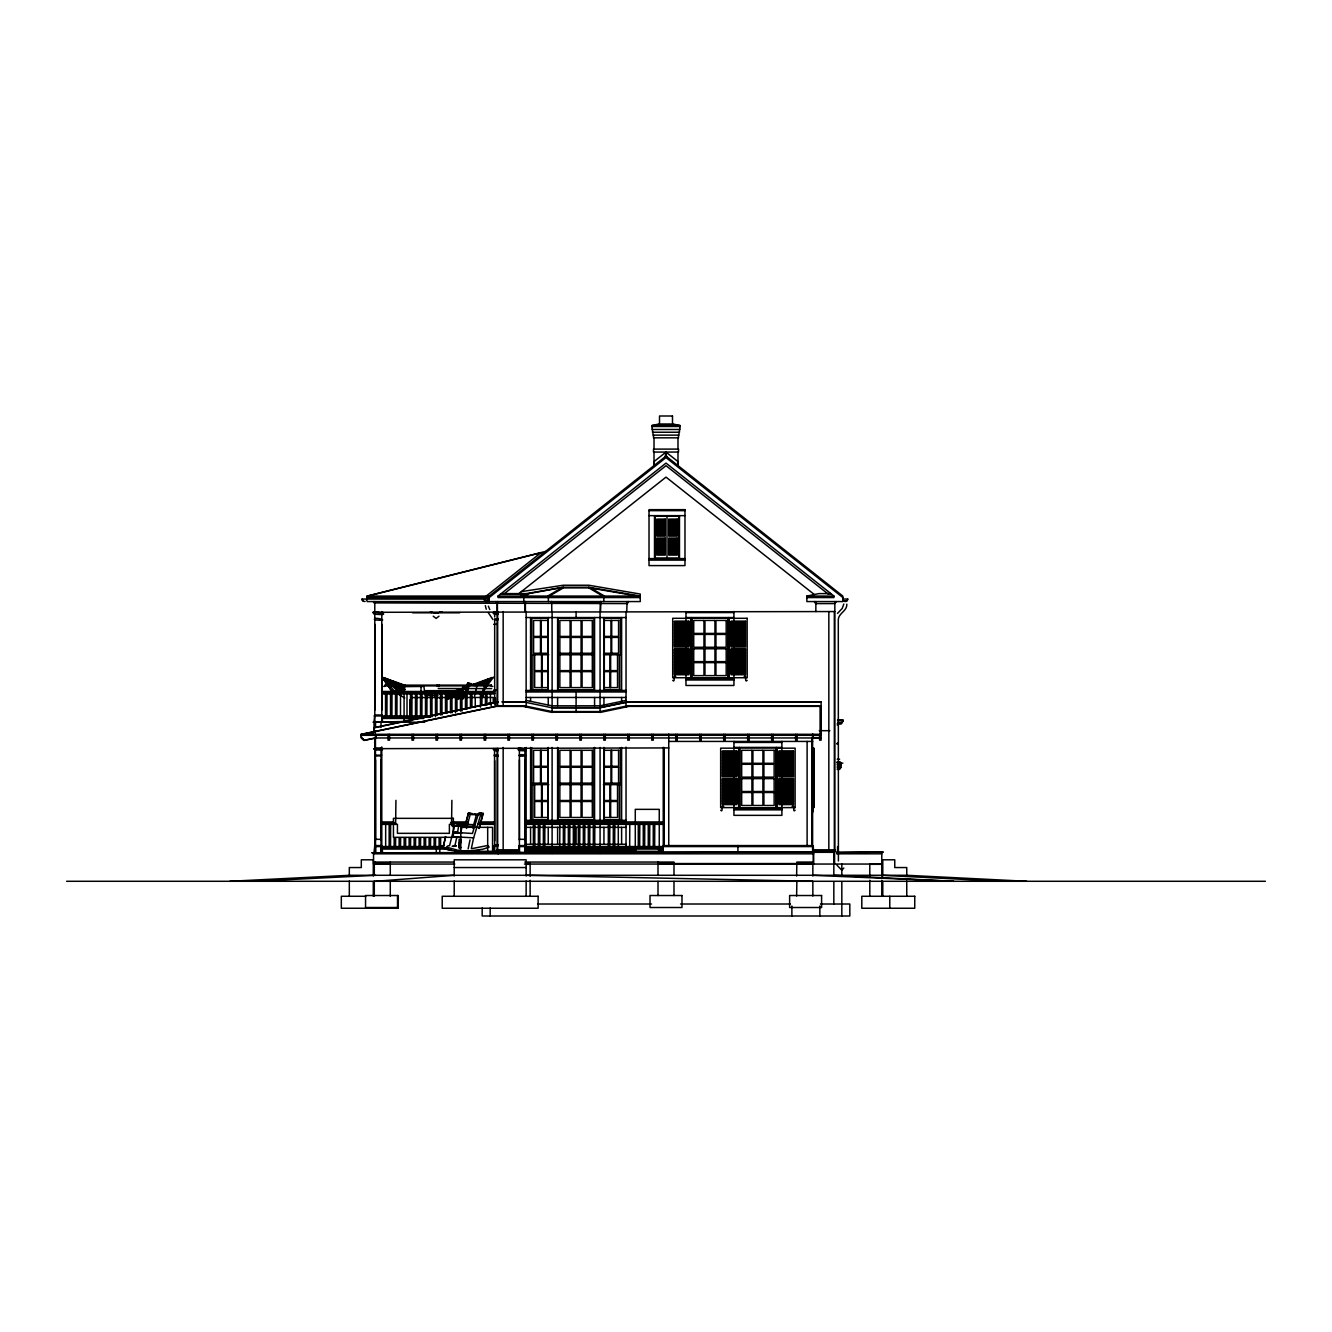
<?xml version="1.0" encoding="UTF-8"?>
<svg xmlns="http://www.w3.org/2000/svg" width="1332" height="1332" viewBox="0 0 1332 1332"><rect width="100%" height="100%" fill="white"/><g stroke="black" fill="none" stroke-linecap="round" stroke-linejoin="round"><path stroke-width="1.5" d="M498.168 705.744L361.105 734.298L361.422 738.261L364.485 740.376L376.357 737.895L375.607 734.348M820.096 734.298L820.096 706.36M395.621 824.325L395.937 800.349M451.565 824.325L451.881 800.349M381.035 852.064L381.152 845.57L375.424 845.57L374.791 846.569L374.808 852.064L375.424 845.57L374.808 846.569L381.785 846.569L381.152 845.57L381.035 852.064L381.035 747.918M524.891 747.918L524.891 852.064L525.008 845.57L519.28 845.57L518.664 852.064L519.28 845.57L518.664 846.569L813.336 846.569L813.352 864.052M524.891 852.064L525.008 845.57L525.64 852.064M524.808 603.596L524.242 602.597M836.363 601.565L834.831 603.596L815.6 603.596L814.318 601.565M813.186 810.955L813.136 805.76M551.082 601.565L551.182 602.43M843.822 603.995L842.24 608.424L837.478 613.419M846.819 604.145C847.269 610.988 838.527 613.186 838.294 619.663L838.411 860.972M403.146 690.825L391.758 691.158L382.051 676.922M384.132 678.521L394.172 690.992M384.265 677.805L404.795 687.262M385.664 678.621L405.111 685.997L385.83 678.721M397.019 690.625L385.897 679.453M386.13 679.57L399.167 690.625M387.046 679.453L404.495 686.529M387.495 680.286L401.581 690.975L388.628 680.885M388.461 680.286L404.096 687.762M389.727 681.035L405.178 689.11M388.578 681.235L404.162 690.958L390.01 681.618M404.845 689.959L390.726 681.618M382.034 677.405L391.541 690.642M367.049 597.568L366.65 600.316M842.89 597.568L666 457.592L489.177 597.568L487.862 601.232M363.303 601.232L361.988 599.067L489.06 599.067L488.777 600.316M744.172 676.623C746.952 673.476 744.222 683.516 747.169 680.369M792.124 806.493C795.054 803.346 792.34 813.386 795.121 810.239M462.554 691.857L463.403 686.446L466.233 686.413L466.233 692.407M462.837 691.042L463.403 687.445M448.601 699.267L449.234 695.537M463.086 698.984L463.686 695.537L462.637 695.454M493.273 612.986L498.168 612.304M498.168 750.699L494.422 750.699L493.173 748.667M523.559 601.565L523.809 602.43M459.257 848.867L460.889 839.876M460.472 843.472L461.138 839.876M447.519 698.984L448.301 693.722L466.45 694.904M457.509 698.984L458.158 695.537M458.691 699.267L459.407 695.537M443.639 845.953L445.437 836.613M445.687 836.613L443.423 845.87M454.878 845.953L456.893 836.712M457.509 832.3L458.824 825.407M460.905 832.45L462.237 825.59M460.173 839.11L458.707 846.786L460.872 847.402M458.941 846.786L460.422 839.11M391.658 691.574L390.626 691.475L391.475 690.192M468.148 848.867L470.03 839.876M473.626 837.811L471.328 848.734L487.029 845.62A4.928 4.928 0 0 1 488.012 845.587L489.127 847.135L482.833 849.217L468.614 851.115A59.141 59.141 0 0 1 457.825 850.249L446.42 847.069L447.952 845.837A3.313 3.313 0 0 1 449.533 845.77L454.678 825.407L453.33 825.324L453.446 823.576L475.058 824.774L478.621 813.203L481.118 813.452L473.626 837.811L454.112 836.812M464.851 694.904L467.582 683.333L469.18 683.333M466.833 694.821L469.48 683.582L471.095 683.582L470.812 684.765L483.649 684.765L483.932 683.582L485.547 683.582L482.45 696.703M474.508 696.353L477.239 684.765L475.358 684.382M837.445 723.692L841.574 723.692L843.173 720.695M465.617 691.042L467.665 683.333L469.83 683.582M470.762 684.765L471.078 683.582M469.83 813.203L468.331 813.203L465.251 824.774L457.142 824.175M465.484 824.774L468.581 813.203M466.5 828.437L470.496 813.452L471.978 813.452L471.428 814.635L481.418 814.635L483.216 813.452L479.22 828.437M472.81 828.154L476.423 814.635L474.292 814.252M481.651 814.635L481.968 813.452M478.987 828.437L482.983 813.452M475.058 824.774L472.46 833.466L455.078 832.417M438.994 616.183L436.113 618.414L433.216 616.183M600.649 602.98L600.382 611.555L600.482 601.565M444.572 848.601L440.442 847.069L442.008 845.837A3.313 2.88 90 0 1 443.373 845.77L441.691 847.069L442.957 847.452M600.849 601.565L600.449 602.514L551.698 602.514L551.282 601.565M374.808 846.569L375.424 845.57L375.541 852.064L375.441 734.182M518.664 846.569L519.28 845.57L519.397 852.064L519.397 747.918M662.504 852.064L663.136 845.57L812.72 845.57L813.336 846.569L812.72 845.57M662.504 846.569L663.136 845.57M491.658 677.538L482.817 691.641L492.957 677.788M374.042 721.445L374.791 714.951L381.818 715.001M374.791 845.57L374.042 852.064M519.397 851.315L493.922 851.331L494.672 844.838M491.958 677.588L470.046 685.547M492.673 677.722L491.758 677.788M483.982 687.012L490.376 678.87M441.175 846.32L441.708 847.452M442.424 846.32L440.442 847.069M453.213 846.553L454.179 845.953M484.348 684.548L491.808 678.488M837.195 724.974L838.327 723.442M837.195 744.205L838.327 742.673L836.829 743.622M381.785 624.292L381.785 710.206M374.791 710.206L374.791 624.292M381.035 759.906L381.035 840.076M375.541 840.076L375.541 759.906M524.891 759.906L524.891 840.076M494.672 840.825L494.672 760.655M519.397 840.076L519.397 759.906M813.103 809.806L811.854 815.351M843.839 868.031L841.724 870.146L836.946 865.151M520.762 596.07L522.693 594.205M640.259 597.568L498.035 597.568L498.035 596.07L640.259 596.07L588.694 587.229L563.503 587.229L526.307 593.606L523.759 596.07L523.759 601.565M526.19 596.07L528.654 593.689M382.917 612.304L381.918 613.253L373.676 612.304M382.034 748.667L381.035 749.616L374.542 748.667M628.071 601.565L627.072 603.596M525.89 748.667L524.891 749.616L518.398 748.667M484.149 683.682L487.012 680.669M484.365 683.582L488.394 679.936M452.164 846.32L453.246 845.837A3.313 2.88 -90 0 1 454.612 845.77A3.313 2.88 -90 0 1 455.86 845.77L456.143 845.87M453.413 846.32L454.495 845.837M678.238 465.784L678.238 461.788L666 452.097L653.762 461.788L653.762 465.784M486.18 596.07L541.158 552.547M666 452.097L665.184 456.743M367.049 599.067L367.049 596.07L489.177 596.07L666 456.093L842.823 596.07L842.823 601.565L806.859 601.565L806.859 596.07L818.847 593.606L830.852 593.606L828.005 593.939L666 465.684L503.995 593.939M498.035 596.07L666 463.103L833.965 596.07L833.965 597.568L806.859 597.568M518.847 593.606L666 477.122L814.318 594.538M441.175 846.12L441.758 845.837A3.313 2.88 90 0 1 443.14 845.77A3.313 2.88 90 0 1 444.388 845.77M439.393 698.251L442.274 696.536M493.106 677.672L493.29 677.072M547.702 596.07L561.338 588.078M500.399 594.205L525.69 594.205L563.503 587.229M549.383 596.07L563.319 587.912M675.74 676.623C672.81 673.476 675.524 683.516 672.743 680.369M723.692 806.493C720.745 803.346 723.476 813.386 720.695 810.239M484.965 682.167L486.047 680.669M477.455 685.597L484.781 681.435M477.622 685.064L486.08 681.035L475.174 685.547M475.258 685.464L488.694 679.07M460.206 690.842L464.252 689.31M473.859 685.547L487.462 679.82M457.725 690.825L463.603 688.694M473.276 685.148L488.861 678.97M454.878 690.875L464.885 687.429M425.924 690.675L461.754 690.642M483.882 692.107L483.633 690.808L483.449 692.24M367.049 596.07L545.537 551.448M367.682 596.07L540.875 552.78M381.851 749.949L374.725 749.949M381.851 749.7C386.047 747.502 370.529 747.502 374.725 749.7M672.993 423.992L679.986 425.491L679.986 429.487L652.014 429.487L652.014 425.491L659.007 423.992M498.168 701.748L373.793 727.655L373.793 732.617M373.793 727.905L498.168 701.997M362.104 734.298L496.237 706.36M367.765 734.132L361.105 735.414M370.063 733.433L374.209 732.567M363.42 740.376L375.441 737.928M626.04 700.416L600.066 705.81L552.114 705.827L526.14 700.416M626.04 702.164L600.066 707.575L552.114 707.575M626.04 702.414L600.066 707.825L552.114 707.825L526.14 702.414M626.04 706.16L600.066 711.571L552.114 711.571L526.14 706.16M390.526 716.733L392.024 716.733M395.521 716.733L397.019 716.733M400.516 716.733L402.014 716.982L400.516 716.982L400.516 693.472M405.644 716.699L407.009 716.982L407.009 693.472M410.506 716.733L412.004 716.733M415.501 716.733L416.999 716.733M420.496 716.733L421.994 716.733M389.16 847.352L390.659 847.352M390.526 847.618L390.659 824.092M394.155 847.352L395.654 847.352M395.521 847.618L395.654 837.662M399.15 847.352L400.649 847.352M400.516 847.618L400.649 837.662M404.145 847.352L405.644 847.352M409.14 847.352L410.639 847.352M410.506 847.618L410.639 837.662M414.135 847.352L415.634 847.352M415.501 847.618L415.634 837.662M419.13 847.352L420.629 847.352M420.496 847.618L420.629 837.662M424.125 847.352L425.624 847.352M429.12 847.352L430.619 847.352M430.486 847.618L430.619 837.662M434.115 847.352L435.614 847.352M435.481 847.618L435.614 837.662M439.11 847.352L440.609 847.352M534.765 847.618L534.881 824.092M539.76 847.618L539.876 824.092M544.755 847.618L544.871 824.092M559.74 847.618L559.856 824.092M564.735 847.618L564.851 824.092M569.73 847.618L569.846 824.092M574.725 847.618L574.841 824.092M579.72 847.618L579.836 824.092M584.715 847.618L584.831 824.092M589.71 847.618L589.826 824.092M594.705 847.618L594.821 824.092M609.69 847.618L609.806 824.092M614.685 847.618L614.801 824.092M629.67 847.618L629.786 824.092M639.66 847.618L639.776 824.092M644.655 847.618L644.771 824.092M649.65 847.618L649.766 824.092M654.645 847.618L654.761 824.092M462.803 850.965L467.399 850.599M474.042 850.965L478.638 850.599M375.291 737.895L376.357 737.895M375.541 881.284L454.212 875.291M229.936 881.284L349.817 875.291M254.911 881.284L375.541 875.291M464.285 850.965L459.657 851.115A59.141 51.215 -90 0 1 450.316 850.249M475.524 850.965L470.895 851.115A59.141 51.215 90 0 1 464.652 850.765M425.258 695.454L423.842 686.446L404.079 686.646L404.079 721.211M434.448 695.687L437.978 695.637L427.072 695.487M404.079 720.612L411.605 720.495M842.856 763.169L837.328 763.169M839.859 763.169L838.927 763.169M652.014 425.491L679.986 425.491M652.014 426.49L679.986 426.49M649.017 510.656L684.981 510.656M649.017 515.65L684.981 515.65M656.759 519.696L665.251 519.696M668.747 519.696L677.239 519.696M656.759 521.195L665.251 521.195M668.747 521.195L677.239 521.195M656.759 522.693L665.251 522.693M668.747 522.693L677.239 522.693M656.759 524.192L665.251 524.192M668.747 524.192L677.239 524.192M656.759 525.69L665.251 525.69M668.747 525.69L677.239 525.69M656.759 527.189L665.251 527.189M668.747 527.189L677.239 527.189M656.759 528.687L665.251 528.687M668.747 528.687L677.239 528.687M656.759 530.186L665.251 530.186M668.747 530.186L677.239 530.186M656.759 531.684L665.251 531.684M668.747 531.684L677.239 531.684M656.759 533.183L665.251 533.183M668.747 533.183L677.239 533.183M656.759 534.681L665.251 534.681M668.747 534.681L677.239 534.681M656.759 538.677L665.251 538.677M668.747 538.677L677.239 538.677M656.759 540.176L665.251 540.176M668.747 540.176L677.239 540.176M656.759 541.674L665.251 541.674M668.747 541.674L677.239 541.674M656.759 543.173L665.251 543.173M668.747 543.173L677.239 543.173M656.759 544.671L665.251 544.671M668.747 544.671L677.239 544.671M656.759 546.17L665.251 546.17M668.747 546.17L677.239 546.17M656.759 547.668L665.251 547.668M668.747 547.668L677.239 547.668M656.759 549.167L665.251 549.167M668.747 549.167L677.239 549.167M656.759 550.665L665.251 550.665M668.747 550.665L677.239 550.665M656.759 552.164L665.251 552.164M668.747 552.164L677.239 552.164M656.759 553.662L665.251 553.662M668.747 553.662L677.239 553.662M649.017 558.607L684.981 558.607M649.017 560.106L684.981 560.106M562.32 587.912L589.86 587.912L637.412 596.07M521.378 591.608L563.319 585.231L588.861 585.231L640.259 594.055L640.259 601.565L367.049 601.565M503.113 593.606L526.307 593.606M806.859 596.07L833.965 596.07M366.933 597.568L489.177 597.568M847.818 599.067L842.89 599.067A2.431 2.431 0 0 0 845.321 601.515A2.431 2.431 0 0 0 847.751 599.067M843.822 600.799L846.819 600.799M485.248 601.015L488.145 601.015M834.831 611.555L373.043 612.304M430.319 612.021L431.918 612.653M440.06 612.021L441.891 612.021M430.319 612.27L432.317 612.27M439.893 612.27L441.891 612.27M412.604 612.803L459.607 612.803M685.98 612.553L733.932 612.553M434.115 613.153L438.095 613.153M498.168 613.253L493.556 612.304M498.168 614.335L494.422 614.335L493.306 613.17M526.14 617.548L626.04 617.548M685.98 617.548L733.932 617.548M548.784 618.048L530.919 618.048L530.919 689.976L547.968 689.976M603.396 618.048L621.261 618.048L621.261 689.976L604.212 689.976M494.672 618.831L498.168 618.831M374.791 619.83C393.739 621.944 372.177 615.684 374.592 619.78M494.672 619.83L498.168 619.83M548.085 620.429L533.599 620.429L533.599 636.413L548.085 636.413M674.475 621.578L688.96 621.578M730.968 621.578L745.42 621.578M674.475 623.076L688.96 623.076M730.968 623.076L745.42 623.076M493.706 624.325L496.703 624.325M674.475 624.575L688.96 624.575M730.968 624.575L745.42 624.575M674.475 626.073L688.96 626.073M730.968 626.073L745.42 626.073M674.475 627.572L688.96 627.572M730.968 627.572L745.42 627.572M674.475 629.07L688.96 629.07M730.968 629.07L745.42 629.07M674.475 630.569L688.96 630.569M730.968 630.569L745.42 630.569M674.475 632.067L688.96 632.067M730.968 632.067L745.42 632.067M674.475 633.566L688.96 633.566M730.968 633.566L745.42 633.566M674.475 635.064L688.96 635.064M730.968 635.064L745.42 635.064M674.475 636.563L688.96 636.563M730.968 636.563L745.42 636.563M548.085 637.412L533.599 637.412L533.599 653.263L548.085 653.263M674.475 638.061L688.96 638.061M730.968 638.061L745.42 638.061M674.475 639.56L688.96 639.56M730.968 639.56L745.42 639.56M674.475 641.058L688.96 641.058M730.968 641.058L745.42 641.058M674.475 642.557L688.96 642.557M730.968 642.557L745.42 642.557M674.475 644.055L688.96 644.055M730.968 644.055L745.42 644.055M674.475 645.554L688.96 645.554M730.968 645.554L745.42 645.554M691.974 648.767L727.938 648.767M674.475 649.333L688.96 649.333M730.968 649.333L745.42 649.333M674.475 650.832L688.96 650.832M730.968 650.832L745.42 650.832M674.475 652.33L688.96 652.33M730.968 652.33L745.42 652.33M558.108 653.263L594.072 653.263M674.475 653.829L688.96 653.829M730.968 653.829L745.42 653.829M548.784 654.761L531.834 654.761L531.834 618.048M558.108 654.761L594.072 654.761M603.396 654.761L620.346 654.761L620.346 618.048M674.475 655.327L688.96 655.327M730.968 655.327L745.42 655.327M674.475 656.826L688.96 656.826M730.968 656.826L745.42 656.826M674.475 658.324L688.96 658.324M730.968 658.324L745.42 658.324M674.475 659.823L688.96 659.823M730.968 659.823L745.42 659.823M674.475 661.321L688.96 661.321M730.968 661.321L745.42 661.321M674.475 662.82L688.96 662.82M730.968 662.82L745.42 662.82M674.475 664.318L688.96 664.318M730.968 664.318L745.42 664.318M674.475 665.817L688.96 665.817M730.968 665.817L745.42 665.817M674.475 667.315L688.96 667.315M730.968 667.315L745.42 667.315M674.475 668.814L688.96 668.814M730.968 668.814L745.42 668.814M674.475 670.312L688.96 670.312M730.968 670.312L745.42 670.312M547.419 670.629L534.665 670.629L534.665 654.761M604.761 670.629L617.532 670.629L617.532 654.761M547.419 671.628L534.665 671.628L534.665 687.612L547.419 687.612M604.761 671.628L617.532 671.628L617.532 687.612L604.761 687.612M674.475 671.811L688.96 671.811M730.968 671.811L745.42 671.811M674.475 673.309L688.96 673.309M730.968 673.309L745.42 673.309M685.98 678.488L733.932 678.488M685.98 679.986L733.932 679.986M478.904 683.333L482.317 683.582M481.068 683.582L485.547 683.582M470.296 684.382L481.784 684.382M385.164 685.131L491.308 685.131M385.164 685.88L491.308 685.88M437.229 686.13L437.229 684.898M439.094 686.13L439.227 684.898M383.683 686.38L384.881 686.38M437.629 686.38L438.827 686.38M491.575 686.38L492.773 686.38M438.228 688.511L491.675 688.594M493.706 690.076L496.703 690.076M526.14 690.476L626.04 690.476M381.785 691.475L494.672 691.475M383.166 691.874L385.414 691.874M437.112 691.874L439.36 691.874M491.058 691.874L493.306 691.874M381.785 691.974L494.672 691.974M526.14 691.974L626.04 691.974M381.785 692.224L494.672 692.224M381.785 693.472L494.672 693.472M381.785 693.722L494.672 693.722M449.8 695.454L447.003 695.454M526.14 697.468L626.04 697.468M502.164 701.748L526.14 701.748M626.04 701.748L821.095 701.748L821.095 706.36L629.037 706.36L601.331 712.187L550.849 712.187L523.143 706.41L495.238 706.36M502.164 701.997L526.14 701.997M626.04 701.997L821.095 701.997M502.164 705.744L526.14 705.744M626.04 705.744L821.095 705.744L821.095 735.297L361.105 735.297L361.721 738.244L364.685 740.176M374.042 715.95L429.986 715.95M382.534 717.199L429.986 717.199M382.534 718.447L423.792 718.447M837.612 719.996L843.289 720.695L837.562 720.695M406.36 721.445L373.043 722.194L424.725 722.194M837.778 722.677L841.741 722.677M837.445 723.442L841.075 723.692M819.28 730.685L829.836 730.685M361.105 734.298L821.095 734.298M812.72 737.645L819.596 737.645M375.324 737.961L819.596 737.961M388.028 738.244L389.527 738.244M412.004 738.244L413.503 738.244M435.98 738.244L437.479 738.244M459.956 738.244L461.455 738.244M484.182 738.244L485.68 738.244M507.908 738.244L509.407 738.244M531.884 738.244L533.383 738.244M555.86 738.244L557.359 738.244M579.836 738.244L581.335 738.244M603.812 738.244L605.311 738.244M627.788 738.244L629.287 738.244M651.764 738.244L653.263 738.244M675.74 738.244L677.239 738.244M699.716 738.244L701.215 738.244M723.692 738.244L725.191 738.244M747.668 738.244L749.167 738.244M771.644 738.244L773.143 738.244M795.62 738.244L797.119 738.244M819.596 738.244L821.095 738.244M374.791 741.458L374.592 742.407M668.747 741.425L812.603 741.425M733.932 742.423L781.884 742.423M733.932 747.418L781.884 747.418M811.854 747.418L812.353 741.425M668.747 747.918L373.793 748.667M811.887 748.168L813.885 748.168L813.885 807.608L811.887 807.608M493.056 748.667L498.168 748.667M494.672 749.616L498.168 749.616M548.085 750.299L533.599 750.299L533.599 766.283L548.085 766.283M812.487 751.165L813.785 751.165M722.443 751.448L736.896 751.448M778.904 751.448L793.389 751.448M722.443 752.946L736.896 752.946M778.904 752.946L793.389 752.946M722.443 754.445L736.896 754.445M778.904 754.445L793.389 754.445M498.168 755.194L494.055 755.194L494.472 756.143M381.035 755.893L375.541 755.893M524.891 755.893C515.95 757.225 517.898 753.279 525.524 755.177M722.443 755.943L736.896 755.943M778.904 755.943L793.389 755.943M494.672 756.193L498.168 756.193M722.443 757.442L736.896 757.442M778.904 757.442L793.389 757.442M722.443 758.94L736.896 758.94M778.904 758.94L793.389 758.94M837.229 759.207L839.61 759.207M722.443 760.439L736.896 760.439M778.904 760.439L793.389 760.439M838.111 761.871L838.71 762.853L838.527 761.871M840.192 761.871L837.095 761.871M722.443 761.937L736.896 761.937M778.904 761.937L793.389 761.937M837.245 762.487L840.942 762.72M837.245 762.72L840.908 762.72L840.742 767.432A2.314 2.314 0 0 1 837.079 769.147M722.443 763.436L736.896 763.436M778.904 763.436L793.389 763.436M837.245 764.685L840.942 764.901M722.443 764.934L736.896 764.934M778.904 764.934L793.389 764.934M837.245 764.901L840.908 764.901M722.443 766.433L736.896 766.433M778.904 766.433L793.389 766.433M837.245 766.916L840.942 767.132M548.085 767.282L533.599 767.282L533.599 783.133L548.085 783.133M837.245 767.132L840.692 767.132M722.443 767.931L736.896 767.931M778.904 767.931L793.389 767.931M722.443 769.43L736.896 769.43M778.904 769.43L793.389 769.43M722.443 770.928L736.896 770.928M778.904 770.928L793.389 770.928M722.443 772.427L736.896 772.427M778.904 772.427L793.389 772.427M722.443 773.925L736.896 773.925M778.904 773.925L793.389 773.925M722.443 775.424L736.896 775.424M778.904 775.424L793.389 775.424M812.487 776.889L813.785 776.889M739.926 778.637L775.89 778.637M812.487 778.887L813.785 778.887M722.443 779.203L736.896 779.203M778.904 779.203L793.389 779.203M722.443 780.702L736.896 780.702M778.904 780.702L793.389 780.702M722.443 782.2L736.896 782.2M778.904 782.2L793.389 782.2M558.108 783.133L594.072 783.133M722.443 783.699L736.896 783.699M778.904 783.699L793.389 783.699M548.784 784.631L531.834 784.631L531.834 747.918M558.108 784.631L594.072 784.631M603.396 784.631L620.346 784.631L620.346 747.918M722.443 785.197L736.896 785.197M778.904 785.197L793.389 785.197M722.443 786.696L736.896 786.696M778.904 786.696L793.389 786.696M722.443 788.194L736.896 788.194M778.904 788.194L793.389 788.194M722.443 789.693L736.896 789.693M778.904 789.693L793.389 789.693M722.443 791.191L736.896 791.191M778.904 791.191L793.389 791.191M722.443 792.69L736.896 792.69M778.904 792.69L793.389 792.69M722.443 794.188L736.896 794.188M778.904 794.188L793.389 794.188M722.443 795.687L736.896 795.687M778.904 795.687L793.389 795.687M722.443 797.185L736.896 797.185M778.904 797.185L793.389 797.185M722.443 798.684L736.896 798.684M778.904 798.684L793.389 798.684M722.443 800.182L736.896 800.182M778.904 800.182L793.389 800.182M547.419 800.499L534.665 800.499L534.665 784.631M604.761 800.499L617.532 800.499L617.532 784.631M547.419 801.498L534.665 801.498L534.665 817.482L547.419 817.482M604.761 801.498L617.532 801.498L617.532 817.482L604.761 817.482M722.443 801.681L736.896 801.681M778.904 801.681L793.389 801.681M722.443 803.179L736.896 803.179M778.904 803.179L793.389 803.179M812.487 804.611L813.785 804.611M795.137 807.608L777.139 807.608L777.172 748.168L795.137 748.168L795.104 807.608M733.932 808.358L781.884 808.358M811.854 808.358L813.036 808.358M733.932 809.856L781.884 809.856M479.57 813.203L481.068 813.203M469.297 814.252L479.537 814.252M547.968 819.846L530.919 819.846L530.919 747.918M604.212 819.846L621.261 819.846L621.261 747.918M526.14 820.346L626.04 820.346M526.14 821.844L626.04 821.844M381.418 822.094L393.723 822.094M451.198 822.094L467.615 822.094M479.936 822.094L494.305 822.094L494.305 824.342L477.872 824.342M524.891 822.094L663.253 822.094M381.418 822.593L393.723 822.593M451.198 822.593L467.615 822.593M479.936 822.593L494.305 822.593M524.891 822.593L663.253 822.593M381.418 822.843L393.723 822.843M451.198 822.843L467.615 822.843M479.936 822.843L494.305 822.843M524.891 822.843L663.253 822.843M459.257 823.576L457.775 823.576L465.501 824.058M381.418 824.092L393.723 824.092M464.085 824.092L465.584 824.092M477.872 824.092L494.305 824.092M524.891 824.092L663.253 824.092M381.418 824.342L397.435 824.342L397.435 833.332L449.383 833.332L449.383 824.342L453.38 824.342M524.891 824.342L663.253 824.342M462.47 825.59L460.989 825.59L464.985 825.84M526.14 827.338L592.524 827.338M594.572 827.338L626.04 827.338M454.179 832.3L457.742 832.3M375.541 839.327L381.035 839.327M519.397 839.327L524.891 839.327M526.14 844.322L592.524 844.322M594.572 844.322L626.04 844.322M494.638 844.888L498.168 844.888M493.922 845.837L498.168 845.837M441.974 846.569L382.167 846.569L382.167 849.067L446.103 849.067M525.64 847.318L662.504 847.318M382.167 847.818L446.103 847.818M525.64 847.818L662.504 847.818M525.64 849.067L662.504 849.067M518.648 849.816L496.67 849.816L496.67 851.315M524.642 849.816L636.38 849.816M658.391 849.816L663.286 849.816M813.352 849.816L835.331 849.816L835.331 851.315L813.352 851.315M460.789 851.315L492.557 851.315L492.557 827.338L460.789 827.338L460.789 849.317M524.642 851.315L662.504 851.315M836.613 852.064L883.283 852.064L836.613 852.813M813.352 852.313L834.581 852.313M373.543 853.812L813.602 853.812M836.629 853.812L881.784 853.812M454.112 862.054L374.292 862.054L374.292 875.291L881.784 875.291L1001.664 881.284M524.841 862.054L673.992 862.054L673.992 875.291M526.14 862.803L530.136 862.803L530.136 876.289M374.292 863.552L390.276 863.552M658.008 863.552L812.853 863.552M454.811 864.052L373.543 864.052L373.543 852.813M524.442 864.052L881.784 864.052M526.14 864.302L530.136 864.302M881.784 864.302L869.796 864.302L869.796 876.289M454.212 867.548L526.14 867.548M373.793 875.291L349.317 875.291L349.317 867.548L361.305 867.548L361.305 859.806L373.293 859.806L373.293 876.023M882.783 875.291L906.759 875.291L1026.639 881.284M66.6 881.284L1265.4 881.284M365.734 896.269L341.325 896.269L341.325 908.258L398.268 908.258L398.268 895.52L365.551 895.52L365.551 907.508L398.268 907.508M537.545 904.012L651.531 904.012M680.552 904.012L790.409 904.012M820.479 904.012L849.816 904.012L849.816 916L482.184 916L482.184 908.008M451.132 824.308L451.981 824.325M395.188 824.308L396.054 824.325M526.14 875.291L812.603 881.284M812.603 875.291L953.712 881.284L833.832 875.291M457.159 825.59L474.525 826.556M454.095 837.212L461.072 837.628M452.214 695.837L463.486 696.569M459.024 823.576L464.885 823.942M452.88 825.707L464.402 826.439M451.631 825.707L465.035 826.556M837.612 719.63L843.289 719.996M454.362 832.433L461.804 832.95M454.129 832.833L459.59 833.216M480.819 813.203L483.216 813.452M468.331 813.203L470.729 813.452M467.582 683.333L469.48 683.582M473.626 684.382L475.757 684.765M430.619 716.999L430.486 693.472M653.263 847.602L653.263 824.092M648.268 847.602L648.268 824.092M643.273 847.602L643.273 824.092M638.278 847.602L638.278 824.092M618.298 847.602L618.298 824.092M613.303 847.602L613.303 824.092M608.308 847.602L608.308 824.092M593.323 847.602L593.323 824.092M588.328 847.602L588.328 824.092M583.333 847.602L583.333 824.092M578.338 847.602L578.338 824.092M573.343 847.602L573.343 824.092M568.348 847.602L568.348 824.092M563.353 847.602L563.353 824.092M543.373 847.602L543.373 824.092M538.378 847.602L538.378 824.092M533.383 847.602L533.383 824.092M439.11 847.602L439.11 837.662M434.115 847.602L434.115 837.662M429.12 847.602L429.12 837.662M424.125 847.602L424.125 837.662M419.13 847.602L419.13 837.662M414.135 847.602L414.135 837.662M409.14 847.602L409.14 837.662M404.145 847.602L404.145 837.662M399.15 847.602L399.15 837.662M394.155 847.602L394.155 837.662M389.16 847.602L389.16 824.092M385.664 847.352L384.282 847.618M451.814 850.249L445.571 848.601M447.286 849.533L450.566 850.249M445.82 848.601L448.784 849.533M444.322 848.601L447.535 849.533M454.895 845.87L454.378 845.77A3.313 2.88 -90 0 1 455.627 845.77L456.127 845.953M405.727 685.547L382.467 677.289M390.692 681.967L403.363 688.261M382.717 678.154L385.864 679.803M389.976 681.984L404.528 689.959M361.338 737.628L364.485 740.376M374.142 602.897L627.322 603.596L628.571 601.565M426.423 692.923L430.752 695.387M396.12 692.923L404.778 698.001M590.859 588.078L604.495 596.07M588.694 587.229L589.86 587.912M588.861 587.912L602.797 596.07M496.12 602.547L495.637 601.565M373.743 602.547L373.26 601.565M485.364 601.232L484.115 599.067A2.431 2.431 0 0 0 486.613 601.515A2.431 2.431 0 0 0 489.06 599.067M666 454.595L666.816 456.743M524.059 601.565L525.058 602.514M381.785 714.951L382.534 721.445M381.785 845.57L382.534 852.064M488.195 612.487L493.007 619.663M489.76 609.523L488.361 606.16M362.387 600.316L362.121 599.067A2.431 2.431 0 0 0 365.118 601.431M486.247 609.257L485.331 605.61M381.785 852.064L381.785 746.919M601.065 601.565L600.782 602.847M906.759 875.291L906.759 867.548L894.771 867.548L894.771 859.806L882.783 859.806L882.783 876.023M906.759 881.018L906.759 896.269M889.776 896.269L889.776 908.258M882.783 882.1L882.783 896.269M881.784 852.813L881.784 876.289M881.784 880.286L881.784 896.269M869.796 880.286L869.796 896.269M841.824 864.052L841.824 876.04M841.824 882.034L841.824 916M838.527 762.72L838.527 769.58M837.578 846.569L837.578 852.064M834.831 601.565L834.831 849.816M834.581 851.315L834.581 864.052M834.332 611.555L834.332 849.816M833.832 849.816L833.832 876.04M833.832 882.034L833.832 904.012M828.837 611.555L828.837 849.816M821.095 706.743L821.095 740.176L819.596 740.176L819.596 734.198M819.846 906.01L819.846 916M815.85 601.565L815.85 611.555M813.636 748.168L813.636 807.608M813.602 852.813L813.602 864.052M812.986 751.165L812.986 776.889M812.986 778.887L812.986 804.611M812.886 748.168L812.886 807.608M812.853 876.04L812.853 862.054L796.869 862.054L796.619 876.04M812.853 881.368L812.853 896.02M812.603 734.198L812.603 852.064M812.104 741.425L812.104 845.57M811.854 737.728L811.854 845.837M807.109 741.425L807.109 845.57M797.119 734.365L797.119 740.176L795.62 740.176L795.62 734.365M796.869 881.368L796.619 896.02M791.874 906.01L791.874 916M781.884 741.425L781.884 815.351L733.932 815.351L733.932 741.425M776.389 747.418L776.389 808.358M774.142 778.637L774.142 791.508L763.902 791.508L763.902 778.637M773.143 734.365L773.143 740.176L771.644 740.176L771.644 734.365M763.902 777.139L763.902 764.285L774.142 764.285L774.142 777.139L741.674 777.139L741.674 764.285L751.914 764.285L751.914 777.139M762.903 777.139L762.903 764.285L752.913 764.285L752.913 777.139M762.903 778.637L762.903 791.508L752.913 791.508L752.913 778.637M751.914 778.637L751.914 791.508L741.674 791.508L741.674 778.637M749.167 734.365L749.167 740.176L747.668 740.176L747.668 734.365M739.427 747.418L739.427 808.358M737.911 845.57L737.928 852.064M733.932 611.555L733.932 685.481L685.98 685.481L685.98 611.555M728.438 617.548L728.438 678.488M726.19 648.767L726.19 661.638L715.95 661.638L715.95 648.767M725.191 734.365L725.191 740.176L723.692 740.176L723.692 734.365M715.95 647.269L715.95 634.415L726.19 634.415L726.19 647.269L693.722 647.269L693.722 634.415L703.962 634.415L703.962 647.269M714.951 647.269L714.951 634.415L704.961 634.415L704.961 647.269M714.951 648.767L714.951 661.638L704.961 661.638L704.961 648.767M703.962 648.767L703.962 661.638L693.722 661.638L693.722 648.767M701.215 734.365L701.215 740.176L699.716 740.176L699.716 734.365M691.475 617.548L691.475 678.488M679.487 429.487L679.487 432.234L652.514 432.234L652.514 429.487M679.487 515.65L679.487 558.607M678.987 432.234L678.987 435.131L653.013 435.131L653.013 432.234M678.488 435.131L678.488 437.828L653.513 437.828L653.513 435.131M677.988 437.828L677.988 449.1M677.988 452.064L677.988 466.2M677.239 734.365L677.239 740.176L675.74 740.176L675.74 734.365M673.992 881.368L673.992 895.52M668.747 734.148L668.747 845.57M666.999 516.15L666.999 558.108M664.002 747.918L664.002 845.837L663.935 747.418M663.253 747.418L663.253 852.064M659.257 851.315L659.257 809.357L635.281 809.357L635.281 851.315M658.008 862.054L658.008 875.291M658.008 881.368L658.008 895.52M654.512 515.65L654.512 558.607M654.012 437.828L654.012 449.1M654.012 452.064L654.012 466.2M653.263 734.365L653.263 740.176L651.764 740.176L651.764 734.365M629.287 734.365L629.287 740.176L627.788 740.176L627.788 734.365M627.538 849.816L627.538 851.315M627.039 601.565L626.789 611.555M626.04 611.505L626.04 707.159M626.04 747.119L626.04 849.816M621.611 617.548L621.611 690.476M621.611 697.468L621.611 701.348M621.611 747.418L621.611 820.346M621.611 827.338L621.611 844.322M619.796 849.067L619.796 852.064M619.297 655.311L619.297 689.976M619.297 783.133L619.297 819.846M616.3 849.067L616.3 852.064M611.704 620.429L611.704 636.413M611.704 637.412L611.704 653.263M611.704 750.299L611.704 766.283M611.704 767.282L611.704 783.133M610.988 620.429L610.988 636.413M610.988 637.412L610.988 653.263M610.988 750.299L610.988 766.283M610.988 767.282L610.988 783.133M610.639 654.761L610.639 670.629M610.639 671.628L610.639 687.612M610.639 784.631L610.639 800.499M610.639 801.498L610.639 817.482M609.923 654.761L609.923 670.629M609.923 671.628L609.923 687.612M609.923 784.631L609.923 800.499M609.923 801.498L609.923 817.482M605.311 734.365L605.311 740.176L603.812 740.176L603.812 734.365M604.312 618.048L604.312 689.976M604.312 747.918L604.312 819.846M603.796 596.07L603.796 601.565M603.945 617.548L603.945 690.476M603.945 697.468L603.945 705.011M603.945 747.418L603.945 820.346M603.945 827.338L603.945 844.322M600.682 849.816L600.682 851.315M600.066 611.505L600.066 712.553M600.066 747.418L600.066 821.844M600.066 823.675L600.066 853.462M594.572 617.548L594.572 690.476M594.572 697.468L594.572 705.827M594.572 747.418L594.572 820.346M594.072 747.918L594.072 819.846L558.108 819.846L558.108 747.918M592.324 653.263L592.324 637.412L582.084 637.412L582.084 653.263M592.324 654.761L592.324 670.629L582.084 670.629L582.084 654.761M592.324 783.133L592.324 767.282L582.084 767.282L582.084 783.133M592.324 784.631L592.324 800.499L582.084 800.499L582.084 784.631M581.335 734.365L581.335 740.176L579.836 740.176L579.836 734.365M581.085 653.263L581.085 637.412L571.095 637.412L571.095 653.263M581.085 654.761L581.085 670.629L571.095 670.629L571.095 654.761M581.085 783.133L581.085 767.282L571.095 767.282L571.095 783.133M581.085 784.631L581.085 800.499L571.095 800.499L571.095 784.631M576.09 611.555L576.09 618.048M576.09 689.976L576.09 712.553M576.09 827.338L576.09 844.322M571.844 849.067L571.844 852.064M570.096 653.263L570.096 637.412L559.856 637.412L559.856 653.263M570.096 654.761L570.096 670.629L559.856 670.629L559.856 654.761M570.096 783.133L570.096 767.282L559.856 767.282L559.856 783.133M570.096 784.631L570.096 800.499L559.856 800.499L559.856 784.631M568.348 849.067L568.348 852.064M557.608 617.548L557.608 690.476M557.608 697.468L557.608 705.827M557.608 747.418L557.608 820.346M557.608 827.338L557.608 844.322M557.359 734.365L557.359 740.176L555.86 740.176L555.86 734.365M552.114 611.505L552.114 712.553M552.114 747.418L552.114 821.844M552.114 823.675L552.114 853.462M551.698 601.565L551.798 611.555M551.498 849.816L551.498 851.315M548.384 596.07L548.384 601.565M548.235 617.548L548.235 690.476M548.235 697.468L548.235 705.011M548.235 747.418L548.235 820.346M548.235 827.338L548.235 844.322M547.868 618.048L547.868 689.976M547.868 747.918L547.868 819.846M542.257 654.761L542.257 670.629M542.257 671.628L542.257 687.612M542.257 784.631L542.257 800.499M542.257 801.498L542.257 817.482M541.541 654.761L541.541 670.629M541.541 671.628L541.541 687.612M541.541 784.631L541.541 800.499M541.541 801.498L541.541 817.482M541.192 620.429L541.192 636.413M541.192 637.412L541.192 653.263M541.192 750.299L541.192 766.283M541.192 767.282L541.192 783.133M540.492 620.429L540.492 636.413M540.492 637.412L540.492 653.263M540.492 750.299L540.492 766.283M540.492 767.282L540.492 783.133M533.383 734.365L533.383 740.176L531.884 740.176L531.884 734.365M532.883 655.311L532.883 689.976M532.883 783.133L532.883 819.846M530.569 617.548L530.569 690.476M530.569 697.468L530.569 701.348M530.569 747.418L530.569 820.346M530.569 827.338L530.569 844.322M530.136 880.286L530.136 896.269M526.14 611.505L526.14 707.159M526.14 747.418L526.14 849.816M526.14 876.023L526.14 859.806L454.212 859.806L454.212 876.023M526.14 881.018L526.14 896.269M525.391 601.565L525.391 611.555M525.141 601.565L525.141 611.555M524.642 601.565L524.642 603.596M509.407 734.365L509.407 740.176L507.908 740.176L507.908 734.365M503.163 611.555L503.163 705.96L497.169 705.96L497.169 601.565M503.163 747.418L503.163 849.816M498.168 849.816L498.168 853.895M497.668 611.555L497.668 705.96M497.668 748.484L497.668 849.816M497.419 601.565L497.419 611.555M497.169 748.484L497.169 849.816M495.421 697.752L495.421 706.06M494.672 611.555L494.672 617.016M494.672 620.662L494.672 703.979M494.555 749.616L494.672 852.064M493.556 846.569L493.556 849.067M493.24 703.462L493.24 697.468L411.988 697.568L409.79 700.083L409.757 721.445M491.308 684.898L491.308 686.097M490.426 693.472L490.426 703.263M490.176 908.008L490.176 916M489.177 596.07L489.177 601.565M487.678 827.338L487.678 851.315M486.929 693.472L486.929 705.227M485.68 734.365L485.68 740.176L484.182 740.176L484.182 734.365M485.431 693.472L485.431 705.227M483.183 688.644L483.183 697.252M481.934 693.472L481.934 705.227M480.436 693.472L480.436 707.192M475.258 697.468L475.258 707.458M471.944 693.472L471.944 707.192M470.446 693.472L470.446 707.192M466.949 693.472L466.949 709.14M465.451 693.472L465.451 709.14M461.954 693.472L461.954 711.105M461.455 734.365L461.455 740.176L459.956 740.176L459.956 734.365M460.456 693.472L460.456 711.105M459.09 839.593L459.09 843.472M456.959 693.472L456.959 711.105M455.461 693.472L455.461 712.853M454.212 881.018L454.212 896.269M451.964 693.472L451.964 712.853M450.466 693.472L450.466 712.853M446.969 693.472L446.969 713.07M445.471 693.472L445.471 713.07M441.974 693.472L441.974 715.018M440.892 692.673L440.892 698.717M440.609 837.662L440.609 847.602M440.476 693.472L440.476 715.018M439.793 849.067L439.793 852.064M437.479 734.365L437.479 740.176L435.98 740.176L435.98 734.365M436.979 693.472L436.979 715.018M436.297 849.067L436.297 852.064M435.481 693.472L435.481 716.733M431.984 693.472L431.984 716.733M426.989 693.472L426.873 716.999L425.491 716.982L425.491 693.472M425.624 837.662L425.624 847.602M421.994 693.472L421.878 716.999L420.496 716.982L420.496 693.472M421.029 686.413L421.029 698.401M416.999 693.472L416.883 716.999L415.501 716.982L415.501 693.472M413.503 734.365L413.503 740.176L412.004 740.176L412.004 734.365M412.004 693.472L411.888 716.999L410.506 716.982L410.506 693.472M405.644 837.662L405.644 847.602M397.519 895.52L397.519 907.508M397.019 693.472L396.903 716.999L395.521 716.982L395.521 693.472M392.024 693.472L391.908 716.999L390.526 716.982L390.526 693.472M390.276 862.054L390.276 875.291M390.276 881.018L390.276 896.269M389.527 734.365L389.527 740.176L388.028 740.176L388.028 734.365M387.029 693.472L386.913 716.999L385.531 716.982L385.531 693.472M385.664 824.092L385.664 847.602M385.164 684.898L385.164 686.097M381.785 611.555L381.785 721.445M381.668 755.177L374.925 755.177M381.035 721.445L381.035 727.438M375.541 721.445L375.541 727.438M375.441 731.318L375.441 732.317M375.041 862.054L375.041 864.052M374.791 601.565L374.791 721.445M374.791 738.178L374.808 852.064M374.292 881.018L374.292 896.269M374.042 722.194L374.042 732.35M373.293 882.1L373.293 896.269M349.317 881.018L349.317 896.269M472.394 851.115A59.141 51.215 90 0 1 466.133 850.765M471.145 851.115A59.141 51.215 90 0 1 464.885 850.765M461.155 851.115A59.141 51.215 -90 0 1 454.895 850.765M460.905 851.115A59.141 51.215 -90 0 1 454.662 850.765M472.144 851.115A59.141 51.215 90 0 1 465.9 850.765M366.933 599.067A2.431 2.431 0 0 1 366.6 600.299M812.72 734.198L812.72 737.928L812.72 734.182M374.425 614.169C398.651 616.233 366.45 608.125 374.425 614.169M519.147 750.515C538.128 752.114 512.154 744.488 519.147 750.515M489.094 702.963L491.192 704.944L489.094 702.963M672.493 416L659.507 416L659.507 423.992L672.493 423.992L672.493 416M678.488 449.1L653.513 449.1L653.513 452.064L678.488 452.064L678.488 449.1M684.981 509.657L649.017 509.657L649.017 565.601L684.981 565.601L684.981 509.657M678.987 516.15L655.011 516.15L655.011 558.108L678.987 558.108L678.987 516.15M665.251 519.147L656.759 519.147L656.759 536.13L665.251 536.13L665.251 519.147M677.239 519.147L668.747 519.147L668.747 536.13L677.239 536.13L677.239 519.147M665.251 538.128L656.759 538.128L656.759 555.111L665.251 555.111L665.251 538.128M677.239 538.128L668.747 538.128L668.747 555.111L677.239 555.111L677.239 538.128M594.072 618.048L558.108 618.048L558.108 689.976L594.072 689.976L594.072 618.048M727.938 618.048L691.974 618.048L691.974 677.988L727.938 677.988L727.938 618.048M690.725 618.298L672.71 618.298L672.71 677.738L690.725 677.738L690.692 618.298M747.202 618.298L729.187 618.298L729.237 677.738L747.202 677.738L747.135 618.298M570.096 620.429L559.856 620.429L559.856 636.413L570.096 636.413L570.096 620.429M581.085 620.429L571.095 620.429L571.095 636.413L581.085 636.413L581.085 620.429M592.324 620.429L582.084 620.429L582.084 636.413L592.324 636.413L592.324 620.429M618.581 620.429L604.095 620.429L604.095 636.413L618.581 636.413L618.581 620.429M703.962 620.429L693.722 620.429L693.722 633.416L703.962 633.416L703.962 620.429M714.951 620.429L704.961 620.429L704.961 633.416L714.951 633.416L714.951 620.429M726.19 620.429L715.95 620.429L715.95 633.416L726.19 633.416L726.19 620.429M688.944 621.295L674.458 621.295L674.458 647.019L688.944 647.019L688.944 621.295M745.454 621.295L730.985 621.295L730.985 647.019L745.454 647.019L745.454 621.295M618.581 637.412L604.095 637.412L604.095 653.263L618.581 653.263L618.581 637.412M688.944 649.017L674.458 649.017L674.458 674.741L688.944 674.741L688.944 649.017M745.454 649.017L730.985 649.017L730.985 674.741L745.454 674.741L745.454 649.017M703.962 662.637L693.722 662.637L693.722 675.624L703.962 675.624L703.962 662.637M714.951 662.637L704.961 662.637L704.961 675.624L714.951 675.624L714.951 662.637M726.19 662.637L715.95 662.637L715.95 675.624L726.19 675.624L726.19 662.637M570.096 671.628L559.856 671.628L559.856 687.612L570.096 687.612L570.096 671.628M581.085 671.628L571.095 671.628L571.095 687.612L581.085 687.612L581.085 671.628M592.324 671.628L582.084 671.628L582.084 687.612L592.324 687.612L592.324 671.628M452.747 695.72L451.132 695.72L466.05 696.686L452.747 695.72M775.89 747.918L739.926 747.918L739.926 807.858L775.89 807.858L775.89 747.918M738.677 748.168L720.662 748.168L720.662 807.608L738.677 807.608L738.627 748.168M570.096 750.299L559.856 750.299L559.856 766.283L570.096 766.283L570.096 750.299M581.085 750.299L571.095 750.299L571.095 766.283L581.085 766.283L581.085 750.299M592.324 750.299L582.084 750.299L582.084 766.283L592.324 766.283L592.324 750.299M618.581 750.299L604.095 750.299L604.095 766.283L618.581 766.283L618.581 750.299M751.914 750.299L741.674 750.299L741.674 763.286L751.914 763.286L751.914 750.299M762.903 750.299L752.913 750.299L752.913 763.286L762.903 763.286L762.903 750.299M774.142 750.299L763.902 750.299L763.902 763.286L774.142 763.286L774.142 750.299M736.879 751.165L722.41 751.165L722.41 776.889L736.879 776.889L736.879 751.165M793.406 751.165L778.92 751.165L778.92 776.889L793.406 776.889L793.406 751.165M618.581 767.282L604.095 767.282L604.095 783.133L618.581 783.133L618.581 767.282M736.879 778.887L722.41 778.887L722.41 804.611L736.879 804.611L736.879 778.887M793.406 778.887L778.92 778.887L778.92 804.611L793.406 804.611L793.406 778.887M751.914 792.507L741.674 792.507L741.674 805.494L751.914 805.494L751.914 792.507M762.903 792.507L752.913 792.507L752.913 805.494L762.903 805.494L762.903 792.507M774.142 792.507L763.902 792.507L763.902 805.494L774.142 805.494L774.142 792.507M570.096 801.498L559.856 801.498L559.856 817.482L570.096 817.482L570.096 801.498M581.085 801.498L571.095 801.498L571.095 817.482L581.085 817.482L581.085 801.498M592.324 801.498L582.084 801.498L582.084 817.482L592.324 817.482L592.324 801.498M453.38 818.347L393.44 818.347L393.44 837.328L453.38 837.328L453.38 818.347M459.157 825.324L457.659 825.324L459.074 825.407M815.101 852.064L372.044 852.813L815.101 852.064M681.984 895.52L650.016 895.52L650.016 907.508L681.984 907.508L681.984 895.52M821.594 895.52L789.626 895.52L789.626 907.508L821.594 907.508L821.594 895.52M538.128 896.269L442.224 896.269L442.224 908.258L538.128 908.258L538.128 896.269M914.751 896.269L861.804 896.269L861.804 908.258L914.751 908.258L914.751 896.269"/></g></svg>
